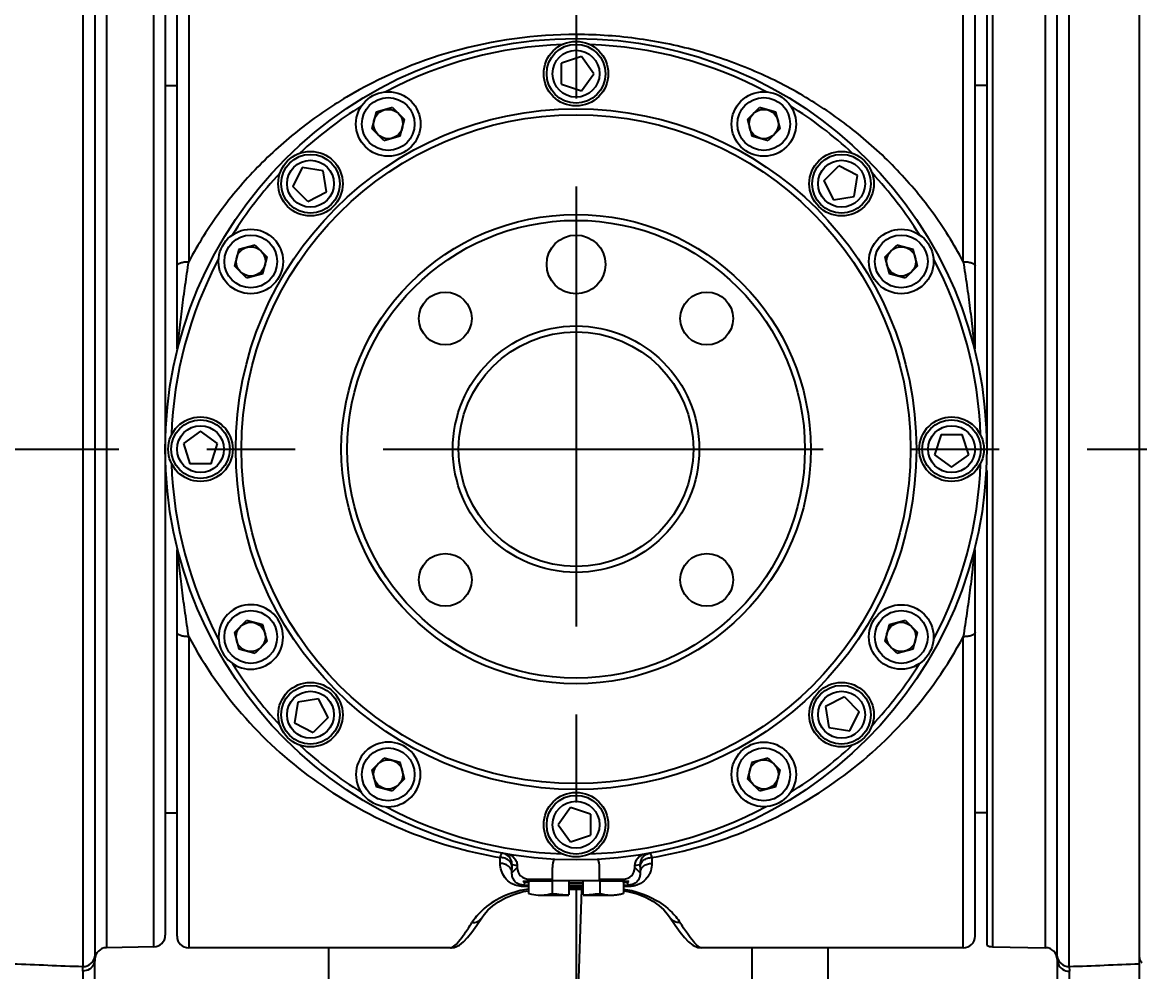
# Model space of a CAD drawing. Header units: millimetres. Extents: x 5828 to 6704, y 123 to 421.
# Drawn here: x 6461.908 to 6466.668, y 277.761 to 281.806 of the extents above; entities that cross this region are included whole.
import ezdxf

# ---------------------------------------------------------------- set-up
doc = ezdxf.new("R2010")
doc.units = ezdxf.units.MM
doc.linetypes.add('CENTER', pattern=[0.6, 0.375, -0.075, 0.075, -0.075])
for name, color, linetype in [('中心线', 7, 'Continuous'), ('外形图', 7, 'Continuous'), ('尺寸标注', 7, 'Continuous')]:
    doc.layers.add(name, color=color, linetype=linetype)
doc.styles.add('微软雅黑', font='msyh.ttc', dxfattribs={"height": 1.5})
doc.dimstyles.new('尺寸标注_1_20比例', dxfattribs={"dimtxt": 1.5, "dimasz": 1.25, "dimexe": 0.5, "dimexo": 0.4, "dimgap": 0.5, "dimtad": 1, "dimdec": 1, "dimlfac": 20, "dimdsep": 46, "dimtxsty": '微软雅黑', "dimcen": 0.09, "dimadec": 0, "dimazin": 0, "dimtp": 0.01, "dimtm": 0.01, "dimtfac": 1, "dimtdec": 1, "dimtofl": 0, "dimtmove": 0, "dimatfit": 3, "dimfxl": 1, "dimtolj": 1, "dimarcsym": 0})

# ---------------------------------------------------------------- blocks, each defined once
blk = doc.blocks.new('*D802')
at = {"layer": 'Defpoints', "color": 0}
for p in [(6470.0455, 286.8006), (6458.4959, 274.3372), (6470.0455, 274.3357)]:
    blk.add_point(p, dxfattribs=at)
at = {"layer": '尺寸标注', "color": 0, "lineweight": -2}
for p, q in [((6458.4959, 274.7372), (6458.4959, 287.3006)), ((6470.0455, 274.7357), (6470.0455, 287.3006)), ((6459.7459, 286.8006), (6468.7955, 286.8006))]:
    blk.add_line(p, q, dxfattribs=at)
at = {"layer": '尺寸标注', "color": 0}
for points in [[(6459.7459, 287.0089), (6459.7459, 286.5923), (6458.4959, 286.8006)], [(6468.7955, 286.5923), (6468.7955, 287.0089), (6470.0455, 286.8006)]]:
    blk.add_solid(points, dxfattribs=at)
at = {"layer": '尺寸标注', "color": 0, "insert": (6464.2273, 288.0758), "char_height": 1.5, "attachment_point": 5, "style": '微软雅黑'}
blk.add_mtext('\\A1;\\A1;230', dxfattribs=at)
blk = doc.blocks.new('*D803')
at = {"layer": 'Defpoints', "color": 0}
for p in [(6457.7723, 291.9396), (6457.7723, 248.7937), (6470.7605, 248.7922)]:
    blk.add_point(p, dxfattribs=at)
at = {"layer": '尺寸标注', "color": 0, "lineweight": -2}
for p, q in [((6457.7723, 249.1937), (6457.7723, 292.4396)), ((6470.7605, 249.1922), (6470.7605, 292.4396)), ((6469.5105, 291.9396), (6459.0223, 291.9396))]:
    blk.add_line(p, q, dxfattribs=at)
at = {"layer": '尺寸标注', "color": 0}
for points in [[(6459.0223, 292.1479), (6459.0223, 291.7312), (6457.7723, 291.9396)], [(6469.5105, 291.7312), (6469.5105, 292.1479), (6470.7605, 291.9396)]]:
    blk.add_solid(points, dxfattribs=at)
at = {"layer": '尺寸标注', "color": 0, "insert": (6464.0525, 293.2148), "char_height": 1.5, "attachment_point": 5, "style": '微软雅黑'}
blk.add_mtext('\\A1;\\A1;260', dxfattribs=at)

msp = doc.modelspace()

# ---------------------------------------------------------------- linework, layer by layer
at = {"layer": '中心线', "linetype": 'CENTER', "ltscale": 5}
for p, q in [((6464.2664, 284.1061), (6464.2664, 228.9513)), ((6457.4442, 279.9871), (6470.7715, 279.9871))]:
    msp.add_line(p, q, dxfattribs=at)
at = {"layer": '外形图', "color": 7, "linetype": 'Continuous'}
for p, q in [((6466.6664, 277.2972), (6466.6664, 282.6769)), ((6462.165, 282.1912), (6462.1653, 277.783)), ((6462.6164, 282.2121), (6462.6164, 280.7861)), ((6466.3676, 277.783), (6466.3676, 282.1912)), ((6462.5664, 280.4153), (6462.5664, 282.1621)), ((6466.3161, 277.827), (6466.3161, 282.1472)), ((6462.2168, 282.138), (6462.2168, 277.827)), ((6462.2656, 282.0939), (6462.2656, 277.8629)), ((6462.5164, 282.1323), (6462.5164, 277.9164)), ((6465.9164, 280.7861), (6465.9164, 282.1121)), ((6466.0164, 282.1006), (6466.0164, 279.9871)), ((6466.0406, 282.1073), (6466.0406, 277.8669)), ((6466.2673, 277.8629), (6466.2673, 282.1112)), ((6462.4673, 277.8665), (6462.4673, 282.0908)), ((6465.9664, 280.4153), (6465.9664, 282.0621)), ((6464.2901, 281.6599), (6464.2045, 281.6321)), ((6464.2045, 281.5421), (6464.2045, 281.6321)), ((6464.343, 281.5871), (6464.2901, 281.6599)), ((6464.2901, 281.5143), (6464.343, 281.5871)), ((6462.5164, 281.5371), (6462.5664, 281.5371)), ((6464.2045, 281.5421), (6464.2901, 281.5143)), ((6466.0164, 281.5371), (6465.9664, 281.5371)), ((6463.4851, 281.4424), (6463.4154, 281.4237)), ((6463.4851, 281.4424), (6463.5362, 281.3914)), ((6464.9967, 281.3914), (6465.0478, 281.4424)), ((6465.1175, 281.4237), (6465.0478, 281.4424)), ((6463.4154, 281.4237), (6463.3967, 281.354)), ((6463.5175, 281.3217), (6463.5362, 281.3914)), ((6464.9967, 281.3914), (6465.0154, 281.3217)), ((6465.1362, 281.354), (6465.1175, 281.4237)), ((6463.4478, 281.303), (6463.3967, 281.354)), ((6465.1362, 281.354), (6465.0851, 281.303)), ((6463.4478, 281.303), (6463.5175, 281.3217)), ((6465.0154, 281.3217), (6465.0851, 281.303)), ((6465.3222, 281.1304), (6465.3858, 281.1941)), ((6465.466, 281.1532), (6465.3858, 281.1941)), ((6463.1003, 281.1867), (6463.0595, 281.1065)), ((6463.1892, 281.1726), (6463.1003, 281.1867)), ((6463.2033, 281.0837), (6463.1892, 281.1726)), ((6465.452, 281.0643), (6465.466, 281.1532)), ((6463.1231, 281.0428), (6463.0595, 281.1065)), ((6465.3222, 281.1304), (6465.3631, 281.0502)), ((6463.1231, 281.0428), (6463.2033, 281.0837)), ((6465.3631, 281.0502), (6465.452, 281.0643)), ((6462.8995, 280.8568), (6462.8298, 280.8381)), ((6462.8995, 280.8568), (6462.9505, 280.8058)), ((6465.5824, 280.8058), (6465.6334, 280.8568)), ((6465.7031, 280.8381), (6465.6334, 280.8568)), ((6462.8298, 280.8381), (6462.8111, 280.7684)), ((6465.7218, 280.7684), (6465.7031, 280.8381)), ((6462.8621, 280.7174), (6462.8111, 280.7684)), ((6462.9318, 280.736), (6462.9505, 280.8058)), ((6465.5824, 280.8058), (6465.6011, 280.736)), ((6465.7218, 280.7684), (6465.6708, 280.7174)), ((6462.8621, 280.7174), (6462.9318, 280.736)), ((6465.6011, 280.736), (6465.6708, 280.7174)), ((6462.6664, 280.0636), (6462.5936, 280.0107)), ((6462.7393, 280.0107), (6462.6664, 280.0636)), ((6465.8214, 280.049), (6465.7936, 279.9634)), ((6465.8214, 280.049), (6465.9114, 280.049)), ((6465.9393, 279.9634), (6465.9114, 280.049)), ((6462.5936, 280.0107), (6462.6214, 279.9251)), ((6462.7114, 279.9251), (6462.7393, 280.0107)), ((6465.7936, 279.9634), (6465.8664, 279.9105)), ((6465.8664, 279.9105), (6465.9393, 279.9634)), ((6462.7114, 279.9251), (6462.6214, 279.9251)), ((6466.0164, 279.8957), (6466.0164, 277.8736)), ((6462.5664, 277.9121), (6462.5664, 279.5589)), ((6465.9664, 277.9121), (6465.9664, 279.5588)), ((6462.8111, 279.2058), (6462.8621, 279.2568)), ((6462.9318, 279.2381), (6462.8621, 279.2568)), ((6462.9505, 279.1684), (6462.9318, 279.2381)), ((6465.6011, 279.2381), (6465.5824, 279.1684)), ((6465.6708, 279.2568), (6465.6011, 279.2381)), ((6465.6708, 279.2568), (6465.7218, 279.2058)), ((6462.8111, 279.2058), (6462.8298, 279.136)), ((6465.7031, 279.136), (6465.7218, 279.2058)), ((6462.6164, 279.188), (6462.6164, 277.8621)), ((6462.9505, 279.1684), (6462.8995, 279.1174)), ((6465.6334, 279.1174), (6465.5824, 279.1684)), ((6465.9164, 277.8621), (6465.9164, 279.188)), ((6462.8298, 279.136), (6462.8995, 279.1174)), ((6465.6334, 279.1174), (6465.7031, 279.136)), ((6463.0809, 278.9098), (6463.0669, 278.8209)), ((6463.1698, 278.9239), (6463.0809, 278.9098)), ((6463.2107, 278.8437), (6463.1698, 278.9239)), ((6465.4098, 278.9313), (6465.3296, 278.8905)), ((6465.4098, 278.9313), (6465.4734, 278.8677)), ((6465.3296, 278.8905), (6465.3437, 278.8016)), ((6465.4326, 278.7875), (6465.4734, 278.8677)), ((6463.0669, 278.8209), (6463.1471, 278.7801)), ((6463.2107, 278.8437), (6463.1471, 278.7801)), ((6465.3437, 278.8016), (6465.4326, 278.7875)), ((6463.3967, 278.6201), (6463.4478, 278.6711)), ((6463.5175, 278.6525), (6463.4478, 278.6711)), ((6465.0851, 278.6711), (6465.0154, 278.6525)), ((6465.0851, 278.6711), (6465.1362, 278.6201)), ((6463.3967, 278.6201), (6463.4154, 278.5504)), ((6463.5362, 278.5828), (6463.5175, 278.6525)), ((6465.0154, 278.6525), (6464.9967, 278.5828)), ((6465.1175, 278.5504), (6465.1362, 278.6201)), ((6463.5362, 278.5828), (6463.4851, 278.5317)), ((6465.0478, 278.5317), (6464.9967, 278.5828)), ((6463.4154, 278.5504), (6463.4851, 278.5317)), ((6465.0478, 278.5317), (6465.1175, 278.5504)), ((6462.5164, 278.4371), (6462.5664, 278.4371)), ((6464.2428, 278.4599), (6464.1899, 278.3871)), ((6464.3284, 278.4321), (6464.2428, 278.4599)), ((6464.3284, 278.4321), (6464.3284, 278.3421)), ((6466.0164, 278.4371), (6465.9664, 278.4371)), ((6464.1899, 278.3871), (6464.2428, 278.3143)), ((6464.2428, 278.3143), (6464.3284, 278.3421)), ((6463.9436, 278.2226), (6463.9436, 278.2473)), ((6464.5893, 278.2473), (6464.5893, 278.2221)), ((6463.9935, 278.1819), (6463.9937, 278.2073)), ((6464.0156, 278.2044), (6463.9935, 278.1819)), ((6463.9941, 278.2171), (6464.0154, 278.2133)), ((6464.0154, 278.2133), (6464.0156, 278.2044)), ((6464.1664, 278.1483), (6464.1664, 278.2053)), ((6464.3664, 278.1483), (6464.3664, 278.2053)), ((6464.5173, 278.2044), (6464.5175, 278.2133)), ((6464.5394, 278.1819), (6464.5173, 278.2044)), ((6464.5175, 278.2133), (6464.5388, 278.2171)), ((6464.5392, 278.2073), (6464.5394, 278.1819)), ((6464.0406, 278.1299), (6464.0528, 278.1423)), ((6464.0553, 278.1449), (6464.0656, 278.1553)), ((6464.0644, 278.1452), (6464.0644, 278.0943)), ((6464.0656, 278.1553), (6464.1664, 278.1553)), ((6464.1654, 278.147), (6464.1654, 278.0943)), ((6464.3664, 278.1483), (6464.1664, 278.1483)), ((6464.2364, 278.1474), (6464.2364, 278.0878)), ((6464.2964, 278.0878), (6464.2964, 278.1474)), ((6464.3664, 278.1553), (6464.4673, 278.1553)), ((6464.3675, 278.147), (6464.3675, 278.0943)), ((6464.4673, 278.1553), (6464.4776, 278.1449)), ((6464.4685, 278.1452), (6464.4685, 278.0943)), ((6464.4801, 278.1423), (6464.4923, 278.1299)), ((6464.0406, 278.1299), (6464.0406, 278.1237)), ((6464.0406, 278.1299), (6464.0644, 278.1299)), ((6464.0644, 278.1237), (6464.0406, 278.1237)), ((6464.0415, 278.1019), (6464.0644, 278.1056)), ((6464.1646, 278.0941), (6464.1654, 278.0943)), ((6464.1654, 278.0943), (6464.1673, 278.0941)), ((6464.1654, 278.0943), (6464.1673, 278.0941)), ((6464.2364, 278.1299), (6464.2964, 278.1299)), ((6464.2964, 278.1237), (6464.2364, 278.1237)), ((6464.2364, 278.1165), (6464.2964, 278.1165)), ((6464.2964, 278.1106), (6464.2364, 278.1106)), ((6464.2668, 277.4108), (6464.2906, 278.1106)), ((6464.3656, 278.0941), (6464.3675, 278.0943)), ((6464.3656, 278.0941), (6464.3675, 278.0943)), ((6464.4685, 278.1299), (6464.4923, 278.1299)), ((6464.4923, 278.1237), (6464.4685, 278.1237)), ((6464.4923, 278.1237), (6464.4923, 278.1299)), ((6464.1149, 278.0871), (6464.2364, 278.0871)), ((6464.2964, 278.0871), (6464.418, 278.0871)), ((6463.8651, 277.9904), (6463.8651, 277.9904)), ((6464.6678, 277.9904), (6464.6678, 277.9904)), ((6462.4673, 277.8665), (6462.2656, 277.8629)), ((6463.7314, 277.8621), (6462.6164, 277.8621)), ((6463.2124, 277.4209), (6463.2131, 277.8621)), ((6465.9164, 277.8621), (6464.8015, 277.8621)), ((6465.0164, 277.4025), (6465.0164, 277.8621)), ((6465.3389, 277.8621), (6465.3399, 277.4196)), ((6466.0406, 277.8669), (6466.2673, 277.8629)), ((6462.2164, 277.8133), (6462.2165, 277.8147)), ((6462.2164, 277.5723), (6462.2164, 277.8133)), ((6462.2165, 277.8147), (6462.2166, 277.8168)), ((6466.3163, 277.8168), (6466.3164, 277.8147)), ((6466.3164, 277.8147), (6466.3164, 277.8133)), ((6466.3164, 277.8132), (6466.3164, 277.5702)), ((6462.1646, 277.7635), (6462.1653, 277.783)), ((6462.1646, 277.7636), (6462.1646, 277.5224)), ((6466.3676, 277.783), (6466.3683, 277.7635)), ((6466.3683, 277.5202), (6466.3683, 277.7633))]:
    msp.add_line(p, q, dxfattribs=at)
for points in [[(6463.8651, 277.9904), (6463.8754, 278.0048), (6463.8912, 278.0226), (6463.9113, 278.0407), (6463.936, 278.0586), (6463.9658, 278.0755), (6464.0011, 278.0903), (6464.0415, 278.1019)], [(6464.4685, 278.1056), (6464.4878, 278.1027), (6464.5274, 278.0919), (6464.5626, 278.0776), (6464.5931, 278.061), (6464.6188, 278.043), (6464.6399, 278.0244), (6464.6567, 278.0057), (6464.6678, 277.9904)], [(6463.7314, 277.8621), (6463.7471, 277.8641), (6463.7694, 277.8742), (6463.7869, 277.8881), (6463.8041, 277.9062), (6463.8229, 277.9296), (6463.8441, 277.9589), (6463.8651, 277.9904)], [(6464.6678, 277.9904), (6464.689, 277.9587), (6464.7101, 277.9294), (6464.7288, 277.9061), (6464.746, 277.8881), (6464.7636, 277.8741), (6464.7858, 277.8641), (6464.8015, 277.8621)]]:
    msp.add_lwpolyline(points, dxfattribs=at)
for centre, radius in [((6464.2664, 279.9871), 1.75), ((6464.2664, 281.5871), 0.1375), ((6464.2664, 281.5871), 0.125), ((6464.2664, 281.5871), 0.1), ((6463.4664, 281.3727), 0.1375), ((6463.4664, 281.3727), 0.1125), ((6465.0664, 281.3727), 0.1375), ((6465.0664, 281.3727), 0.1125), ((6464.2664, 279.9871), 1.45), ((6463.4664, 281.3727), 0.0625), ((6465.0664, 281.3727), 0.0625), ((6464.2664, 279.9871), 1.425), ((6463.1351, 281.1184), 0.1375), ((6463.1351, 281.1184), 0.125), ((6465.3978, 281.1184), 0.1375), ((6465.3978, 281.1184), 0.125), ((6463.1351, 281.1184), 0.1), ((6465.3978, 281.1184), 0.1), ((6464.2664, 279.9871), 1), ((6464.2664, 279.9871), 0.975), ((6462.8808, 280.7871), 0.1375), ((6465.6521, 280.7871), 0.1375), ((6462.8808, 280.7871), 0.1125), ((6464.2664, 280.7746), 0.125), ((6465.6521, 280.7871), 0.1125), ((6462.8808, 280.7871), 0.0625), ((6465.6521, 280.7871), 0.0625), ((6463.7096, 280.5439), 0.1125), ((6464.8233, 280.5439), 0.1125), ((6464.2664, 279.9871), 0.525), ((6464.2664, 279.9871), 0.5), ((6462.6664, 279.9871), 0.1375), ((6462.6664, 279.9871), 0.125), ((6465.8664, 279.9871), 0.1375), ((6465.8664, 279.9871), 0.125), ((6462.6664, 279.9871), 0.1), ((6465.8664, 279.9871), 0.1), ((6463.7096, 279.4302), 0.1125), ((6464.8233, 279.4302), 0.1125), ((6462.8808, 279.1871), 0.1125), ((6465.6521, 279.1871), 0.1375), ((6465.6521, 279.1871), 0.1125), ((6462.8808, 279.1871), 0.0625), ((6465.6521, 279.1871), 0.0625), ((6463.1351, 278.8557), 0.1375), ((6463.1351, 278.8557), 0.125), ((6463.1351, 278.8557), 0.1), ((6465.3978, 278.8557), 0.1375), ((6465.3978, 278.8557), 0.125), ((6465.3978, 278.8557), 0.1), ((6463.4664, 278.6014), 0.1125), ((6465.0664, 278.6014), 0.1375), ((6465.0664, 278.6014), 0.1125), ((6463.4664, 278.6014), 0.0625), ((6465.0664, 278.6014), 0.0625), ((6464.2664, 278.3871), 0.1375), ((6464.2664, 278.3871), 0.125), ((6464.2664, 278.3871), 0.1)]:
    msp.add_circle(centre, radius, dxfattribs=at)
for centre, radius, start, end in [((6464.2664, 279.9871), 1.725, 91.9757, 118.0244), ((6464.2664, 279.9871), 1.725, 61.9756, 88.0246), ((6464.2664, 279.9871), 1.725, 121.9756, 133.0247), ((6464.2664, 279.9871), 1.725, 46.9758, 58.0244), ((6464.2664, 279.9871), 1.725, 136.9757, 148.0244), ((6464.2664, 279.9871), 1.725, 31.9756, 43.0247), ((6464.2664, 279.9871), 1.725, 151.9756, 178.0246), ((6464.2664, 279.9871), 1.725, 1.9757, 28.0244), ((6464.2664, 279.9871), 1.725, 181.9757, 208.0244), ((6464.2664, 279.9871), 1.725, 331.9756, 358.0246), ((6462.8808, 279.1871), 0.1375, 135, 134.7329), ((6464.2664, 279.9871), 1.725, 211.9756, 223.0247), ((6464.2664, 279.9871), 1.725, 316.9757, 328.0244), ((6464.2664, 279.9871), 1.725, 226.9758, 238.0244), ((6463.4664, 278.6014), 0.1375, 135, 134.7329), ((6464.2664, 279.9871), 1.725, 301.9756, 313.0247), ((6464.2664, 279.9871), 1.725, 241.9756, 268.0246), ((6464.2664, 279.9871), 1.725, 271.9757, 298.0244), ((6463.9442, 278.216), 0.05, 1.2037, 59.8046), ((6464.2664, 278.2053), 0.1, 157.5902, 180), ((6464.2664, 278.2053), 0.1, 0, 22.4104), ((6464.5887, 278.216), 0.05, 120.2036, 178.7963), ((6464.0996, 278.3395), 0.2539, 282.8269, 284.8313), ((6464.434, 278.3421), 0.2566, 254.9693, 256.4245), ((6464.4339, 278.3427), 0.2571, 256.481, 257.2016), ((6464.4179, 278.2543), 0.1672, 270.0362, 275.7772), ((6462.4664, 277.9164), 0.05, 271, 0), ((6462.6164, 277.9121), 0.05, 180, 270), ((6465.9164, 277.9121), 0.05, 270, 0), ((6462.2664, 277.8129), 0.05, 91, 177.9777), ((6466.0414, 277.9169), 0.05, 240, 269), ((6466.2664, 277.8129), 0.05, 2.0223, 89), ((6464.1544, 332.8165), 55.0695, 267.61891, 267.93009), ((6464.3785, 332.8165), 55.0695, 272.06991, 272.38109)]:
    msp.add_arc(centre, radius, start, end, dxfattribs=at)
for centre, major_axis, ratio, start_param, end_param in [((6464.0656, 278.2053), (0.0351, 0.0357), 0.999701, -3.918115, -2.365071), ((6464.4673, 278.2053), (-0.0351, 0.0357), 0.999701, -3.918115, -2.365071), ((6464.2664, 278.1435), (0.225, 0), 0.017455, -2.822763, -2.702588), ((6464.2664, 278.1435), (0.225, 0), 0.017455, 6.636317, 9.071646), ((6464.2664, 278.1435), (0.225, 0), 0.017455, -0.439005, -0.318829), ((6464.2664, 278.1435), (0.225, 0), 0.017455, -1.705583, -1.436009)]:
    msp.add_ellipse(centre, major_axis=major_axis, ratio=ratio, start_param=start_param, end_param=end_param, dxfattribs=at)
for points, knots in [([(6464.2684, 281.7539), (6464.0917, 281.7541), (6463.7483, 281.7073), (6463.3557, 281.5393), (6463.0861, 281.3544), (6462.9047, 281.191), (6462.7447, 281.0018), (6462.6559, 280.8604), (6462.6164, 280.7861)], [0, 0, 0, 0, 0.264099, 0.510416, 0.630758, 0.751552, 0.87427, 1, 1, 1, 1]), ([(6464.2684, 281.7539), (6464.2684, 281.7515), (6464.2684, 281.7481), (6464.2683, 281.744), (6464.2684, 281.7415), (6464.2683, 281.7397), (6464.2684, 281.7383), (6464.2682, 281.7377), (6464.2684, 281.7371), (6464.2683, 281.7371)], [0, 0, 0, 0, 0.430176, 0.602382, 0.744473, 0.855788, 0.935718, 0.983872, 1, 1, 1, 1]), ([(6465.9164, 280.7861), (6465.8771, 280.8603), (6465.7885, 281.0014), (6465.6288, 281.1903), (6465.4478, 281.3536), (6465.2475, 281.4912), (6465.0285, 281.6029), (6464.7906, 281.6875), (6464.5352, 281.7413), (6464.3582, 281.7538), (6464.2684, 281.7539)], [0, 0, 0, 0, 0.125606, 0.248208, 0.368886, 0.489104, 0.61067, 0.735637, 0.865643, 1, 1, 1, 1]), ([(6462.5664, 280.7673), (6462.5664, 280.77), (6462.5694, 280.7744), (6462.5751, 280.7781), (6462.5841, 280.7821), (6462.5981, 280.7853), (6462.61, 280.7861), (6462.6164, 280.7861)], [0, 0, 0, 0, 0.143961, 0.243825, 0.364783, 0.660517, 1, 1, 1, 1]), ([(6462.5679, 280.4084), (6462.5681, 280.409), (6462.5682, 280.4107), (6462.5688, 280.4154), (6462.5695, 280.423), (6462.5705, 280.4331), (6462.572, 280.4478), (6462.574, 280.4669), (6462.5766, 280.4904), (6462.5793, 280.5143), (6462.5831, 280.5466), (6462.5881, 280.5874), (6462.5946, 280.6366), (6462.6015, 280.6861), (6462.6089, 280.736), (6462.6137, 280.7694), (6462.6164, 280.7861)], [0, 0, 0, 0, 0.00495, 0.013715, 0.03744, 0.064594, 0.093494, 0.153893, 0.216163, 0.279464, 0.343416, 0.472576, 0.602898, 0.734183, 0.866481, 1, 1, 1, 1]), ([(6465.9164, 280.7861), (6465.9191, 280.7694), (6465.924, 280.736), (6465.9314, 280.6861), (6465.9383, 280.6366), (6465.9448, 280.5874), (6465.9498, 280.5466), (6465.9536, 280.5143), (6465.9563, 280.4904), (6465.9588, 280.4669), (6465.9608, 280.4478), (6465.9623, 280.4331), (6465.9634, 280.423), (6465.9641, 280.4154), (6465.9647, 280.4107), (6465.9648, 280.409), (6465.965, 280.4084)], [0, 0, 0, 0, 0.133521, 0.265823, 0.397109, 0.527429, 0.656588, 0.720542, 0.783845, 0.846119, 0.906525, 0.935418, 0.962576, 0.986283, 0.995091, 1, 1, 1, 1]), ([(6465.9164, 280.7861), (6465.9228, 280.7861), (6465.9348, 280.7853), (6465.9488, 280.7821), (6465.9578, 280.7781), (6465.9635, 280.7744), (6465.9664, 280.77), (6465.9664, 280.7673)], [0, 0, 0, 0, 0.33937, 0.635053, 0.756047, 0.855979, 1, 1, 1, 1]), ([(6462.6164, 279.188), (6462.6138, 279.2048), (6462.6089, 279.2382), (6462.6015, 279.288), (6462.5946, 279.3376), (6462.5881, 279.3868), (6462.5831, 279.4275), (6462.5793, 279.4599), (6462.5766, 279.4838), (6462.574, 279.5072), (6462.572, 279.5264), (6462.5705, 279.5411), (6462.5695, 279.5512), (6462.5688, 279.5587), (6462.5682, 279.5634), (6462.5681, 279.5652), (6462.5679, 279.5658)], [0, 0, 0, 0, 0.133521, 0.265824, 0.39711, 0.527429, 0.656589, 0.720543, 0.783847, 0.84612, 0.906526, 0.93542, 0.962577, 0.986289, 0.99508, 1, 1, 1, 1]), ([(6465.965, 279.5658), (6465.9648, 279.5652), (6465.9647, 279.5634), (6465.9641, 279.5587), (6465.9634, 279.5512), (6465.9623, 279.5411), (6465.9608, 279.5264), (6465.9588, 279.5072), (6465.9563, 279.4838), (6465.9536, 279.4598), (6465.9498, 279.4275), (6465.9448, 279.3868), (6465.9383, 279.3376), (6465.9314, 279.288), (6465.924, 279.2382), (6465.9191, 279.2048), (6465.9164, 279.188)], [0, 0, 0, 0, 0.004903, 0.013726, 0.037435, 0.064596, 0.093495, 0.153897, 0.216166, 0.279467, 0.343418, 0.472576, 0.602898, 0.734183, 0.866482, 1, 1, 1, 1]), ([(6462.6164, 279.188), (6462.61, 279.188), (6462.5981, 279.1889), (6462.5841, 279.192), (6462.5751, 279.196), (6462.5694, 279.1998), (6462.5664, 279.2041), (6462.5664, 279.2068)], [0, 0, 0, 0, 0.33937, 0.635053, 0.756047, 0.855979, 1, 1, 1, 1]), ([(6465.9664, 279.2068), (6465.9664, 279.2041), (6465.9635, 279.1998), (6465.9578, 279.1961), (6465.9488, 279.192), (6465.9348, 279.1889), (6465.9228, 279.188), (6465.9164, 279.188)], [0, 0, 0, 0, 0.143961, 0.243825, 0.364783, 0.660517, 1, 1, 1, 1]), ([(6462.6164, 279.188), (6462.6827, 279.0632), (6462.8441, 278.8324), (6463.1576, 278.5539), (6463.5275, 278.3501), (6463.8012, 278.2714), (6463.9436, 278.2473)], [0, 0, 0, 0, 0.252201, 0.496775, 0.74232, 1, 1, 1, 1]), ([(6464.5893, 278.2473), (6464.7317, 278.2714), (6465.0054, 278.3501), (6465.3753, 278.5539), (6465.6888, 278.8324), (6465.8502, 279.0632), (6465.9164, 279.188)], [0, 0, 0, 0, 0.257685, 0.503204, 0.747753, 1, 1, 1, 1]), ([(6463.9437, 278.2473), (6463.9444, 278.25), (6463.9457, 278.2547), (6463.9481, 278.2605), (6463.9501, 278.2642), (6463.9522, 278.2655), (6463.953, 278.2654)], [0, 0, 0, 0, 0.396869, 0.69315, 0.887352, 1, 1, 1, 1]), ([(6463.9937, 278.2073), (6463.9935, 278.2126), (6463.9905, 278.2236), (6463.9789, 278.2367), (6463.9626, 278.2453), (6463.9501, 278.2473), (6463.9437, 278.2473)], [0, 0, 0, 0, 0.226678, 0.46799, 0.727896, 1, 1, 1, 1]), ([(6463.9738, 278.2617), (6463.9795, 278.2607), (6463.9905, 278.2568), (6464.0041, 278.2457), (6464.0131, 278.2306), (6464.0154, 278.219), (6464.0154, 278.2133)], [0, 0, 0, 0, 0.250005, 0.500001, 0.749996, 1, 1, 1, 1]), ([(6464.5175, 278.2133), (6464.5175, 278.219), (6464.5198, 278.2306), (6464.5288, 278.2457), (6464.5423, 278.2568), (6464.5534, 278.2607), (6464.5591, 278.2617)], [0, 0, 0, 0, 0.250004, 0.499999, 0.749995, 1, 1, 1, 1]), ([(6464.5392, 278.2073), (6464.5394, 278.2126), (6464.5424, 278.2236), (6464.5539, 278.2367), (6464.5703, 278.2453), (6464.5828, 278.2473), (6464.5892, 278.2473)], [0, 0, 0, 0, 0.226678, 0.46799, 0.727896, 1, 1, 1, 1]), ([(6464.5799, 278.2654), (6464.5806, 278.2655), (6464.5828, 278.2642), (6464.5848, 278.2605), (6464.5872, 278.2547), (6464.5885, 278.25), (6464.5892, 278.2473)], [0, 0, 0, 0, 0.112656, 0.30684, 0.603112, 1, 1, 1, 1]), ([(6464.0406, 278.1237), (6464.0314, 278.1237), (6464.0142, 278.1262), (6463.9867, 278.1379), (6463.9626, 278.1594), (6463.9467, 278.1903), (6463.9434, 278.212), (6463.9435, 278.2226)], [0, 0, 0, 0, 0.180104, 0.333153, 0.579648, 0.793282, 1, 1, 1, 1]), ([(6463.9935, 278.1819), (6463.9933, 278.1873), (6463.9903, 278.1984), (6463.9788, 278.2118), (6463.9624, 278.2205), (6463.9499, 278.2225), (6463.9435, 278.2226)], [0, 0, 0, 0, 0.228322, 0.470213, 0.729415, 1, 1, 1, 1]), ([(6463.9937, 278.2073), (6463.9937, 278.2087), (6463.9937, 278.2111), (6463.9938, 278.2139), (6463.9939, 278.2155), (6463.9939, 278.2164), (6463.994, 278.2167), (6463.994, 278.2171), (6463.9941, 278.2171)], [0, 0, 0, 0, 0.427921, 0.74251, 0.854327, 0.934748, 0.983205, 1, 1, 1, 1]), ([(6464.5893, 278.2221), (6464.589, 278.2116), (6464.5872, 278.1955), (6464.5787, 278.1757), (6464.5661, 278.1557), (6464.5461, 278.1379), (6464.523, 278.1281), (6464.5063, 278.1244), (6464.497, 278.1236), (6464.4923, 278.1237)], [0, 0, 0, 0, 0.206113, 0.311085, 0.42015, 0.666197, 0.819158, 0.906992, 1, 1, 1, 1]), ([(6464.5388, 278.2171), (6464.5389, 278.2171), (6464.5389, 278.2167), (6464.539, 278.2164), (6464.539, 278.2155), (6464.5391, 278.2139), (6464.5392, 278.2111), (6464.5392, 278.2087), (6464.5392, 278.2073)], [0, 0, 0, 0, 0.016824, 0.065319, 0.145739, 0.257516, 0.572019, 1, 1, 1, 1]), ([(6464.5394, 278.1819), (6464.5396, 278.1873), (6464.5426, 278.1984), (6464.5541, 278.2118), (6464.5705, 278.2205), (6464.583, 278.2225), (6464.5894, 278.2226)], [0, 0, 0, 0, 0.228322, 0.470213, 0.729415, 1, 1, 1, 1]), ([(6464.0406, 278.1299), (6464.0344, 278.1299), (6464.0242, 278.132), (6464.0104, 278.1402), (6464.0004, 278.1517), (6463.9943, 278.1667), (6463.9933, 278.1769), (6463.9935, 278.1819)], [0, 0, 0, 0, 0.23797, 0.387296, 0.61213, 0.807922, 1, 1, 1, 1]), ([(6464.0553, 278.1449), (6464.0533, 278.1448), (6464.05, 278.1447), (6464.0453, 278.1452), (6464.0433, 278.1452), (6464.0414, 278.1454), (6464.0414, 278.1451)], [0, 0, 0, 0, 0.432996, 0.746161, 0.935051, 1, 1, 1, 1]), ([(6464.0414, 278.1451), (6464.0414, 278.1448), (6464.0428, 278.1443), (6464.0446, 278.1435), (6464.0483, 278.1427), (6464.0511, 278.1424), (6464.0528, 278.1423)], [0, 0, 0, 0, 0.075935, 0.270409, 0.579815, 1, 1, 1, 1]), ([(6464.4914, 278.1451), (6464.4914, 278.1454), (6464.4896, 278.1452), (6464.4876, 278.1452), (6464.4829, 278.1447), (6464.4796, 278.1448), (6464.4776, 278.1449)], [0, 0, 0, 0, 0.064932, 0.253863, 0.56703, 1, 1, 1, 1]), ([(6464.4801, 278.1423), (6464.4818, 278.1424), (6464.4846, 278.1427), (6464.4883, 278.1435), (6464.4901, 278.1443), (6464.4914, 278.1448), (6464.4914, 278.1451)], [0, 0, 0, 0, 0.420098, 0.729448, 0.923957, 1, 1, 1, 1]), ([(6464.5394, 278.1819), (6464.5396, 278.1769), (6464.5386, 278.1667), (6464.5325, 278.1517), (6464.5225, 278.1402), (6464.5087, 278.132), (6464.4985, 278.1299), (6464.4923, 278.1299)], [0, 0, 0, 0, 0.192078, 0.38787, 0.612708, 0.762051, 1, 1, 1, 1]), ([(6464.0643, 278.1127), (6464.0162, 278.106), (6463.9365, 278.0798), (6463.8711, 278.0287), (6463.8491, 278.0042)], [0, 0, 0, 0, 0.595384, 1, 1, 1, 1]), ([(6464.0644, 278.0943), (6464.0685, 278.0932), (6464.0851, 278.0892), (6464.1022, 278.0871), (6464.1149, 278.0871)], [0, 0, 0, 0, 0.25318, 1, 1, 1, 1]), ([(6464.4686, 278.1127), (6464.5167, 278.106), (6464.5964, 278.0798), (6464.6618, 278.0287), (6464.6838, 278.0041)], [0, 0, 0, 0, 0.595389, 1, 1, 1, 1]), ([(6464.1149, 278.0871), (6464.1252, 278.0871), (6464.139, 278.0884), (6464.1526, 278.0912), (6464.1559, 278.092)], [0, 0, 0, 0, 0.747686, 1, 1, 1, 1]), ([(6464.3769, 278.092), (6464.3803, 278.0912), (6464.3939, 278.0884), (6464.4077, 278.0871), (6464.418, 278.0871)], [0, 0, 0, 0, 0.252313, 1, 1, 1, 1]), ([(6463.8491, 278.0042), (6463.8465, 278.0013), (6463.8372, 277.9905), (6463.8287, 277.9789), (6463.8232, 277.9702)], [0, 0, 0, 0, 0.272129, 1, 1, 1, 1]), ([(6464.6838, 278.0041), (6464.6864, 278.0013), (6464.6957, 277.9905), (6464.7042, 277.9789), (6464.7097, 277.9702)], [0, 0, 0, 0, 0.272119, 1, 1, 1, 1]), ([(6463.7314, 277.8621), (6463.7337, 277.8621), (6463.739, 277.8639), (6463.7514, 277.8725), (6463.7697, 277.8927), (6463.7951, 277.9268), (6463.8132, 277.9543), (6463.8232, 277.9702)], [0, 0, 0, 0, 0.047094, 0.113326, 0.313963, 0.609864, 1, 1, 1, 1]), ([(6463.8232, 277.9702), (6463.8313, 277.9696), (6463.848, 277.9726), (6463.8608, 277.9838), (6463.8651, 277.9904)], [0, 0, 0, 0, 0.507822, 1, 1, 1, 1]), ([(6464.7097, 277.9702), (6464.7016, 277.9696), (6464.6849, 277.9726), (6464.6721, 277.9838), (6464.6678, 277.9904)], [0, 0, 0, 0, 0.507822, 1, 1, 1, 1]), ([(6464.8015, 277.8621), (6464.7992, 277.8621), (6464.7939, 277.8639), (6464.7815, 277.8725), (6464.7632, 277.8927), (6464.7378, 277.9268), (6464.7197, 277.9543), (6464.7097, 277.9702)], [0, 0, 0, 0, 0.047092, 0.113323, 0.313959, 0.609863, 1, 1, 1, 1]), ([(6462.1653, 277.783), (6462.1774, 277.7825), (6462.2029, 277.7911), (6462.2154, 277.815), (6462.2168, 277.827)], [0, 0, 0, 0, 0.500699, 1, 1, 1, 1]), ([(6462.2166, 277.8168), (6462.2166, 277.8175), (6462.2167, 277.8209), (6462.2168, 277.8243), (6462.2168, 277.827)], [0, 0, 0, 0, 0.204391, 1, 1, 1, 1]), ([(6466.3161, 277.827), (6466.3175, 277.815), (6466.33, 277.7911), (6466.3555, 277.7825), (6466.3676, 277.783)], [0, 0, 0, 0, 0.499094, 1, 1, 1, 1]), ([(6466.3161, 277.827), (6466.3161, 277.826), (6466.3161, 277.8226), (6466.3162, 277.8192), (6466.3163, 277.8168)], [0, 0, 0, 0, 0.295675, 1, 1, 1, 1]), ([(6466.6664, 277.8206), (6466.6664, 277.8163), (6466.6687, 277.8077), (6466.675, 277.8014), (6466.6786, 277.7992)], [0, 0, 0, 0, 0.499498, 1, 1, 1, 1]), ([(6462.2126, 277.7941), (6462.2087, 277.785), (6462.1951, 277.7687), (6462.1746, 277.7632), (6462.1646, 277.7636)], [0, 0, 0, 0, 0.499301, 1, 1, 1, 1]), ([(6466.3203, 277.7941), (6466.3241, 277.7849), (6466.3377, 277.7685), (6466.3583, 277.763), (6466.3683, 277.7633)], [0, 0, 0, 0, 0.499292, 1, 1, 1, 1])]:
    msp.add_open_spline(points, degree=3, knots=knots, dxfattribs=at)
for points in [[(6463.9694, 278.2592), (6463.9643, 278.2621), (6463.9587, 278.2642), (6463.953, 278.2652)], [(6464.5635, 278.2592), (6464.5686, 278.2621), (6464.5742, 278.2642), (6464.5799, 278.2652)], [(6464.1673, 278.0941), (6464.1902, 278.0911), (6464.2133, 278.0888), (6464.2364, 278.0878)], [(6464.2964, 278.0878), (6464.3196, 278.0888), (6464.3427, 278.0911), (6464.3656, 278.0941)], [(6464.4516, 278.0904), (6464.4573, 278.0915), (6464.4629, 278.0928), (6464.4685, 278.0943)], [(6464.4347, 278.0879), (6464.4404, 278.0885), (6464.446, 278.0893), (6464.4516, 278.0904)], [(6462.2165, 277.8133), (6462.2164, 277.8068), (6462.2151, 277.8001), (6462.2126, 277.7941)], [(6466.3165, 277.8132), (6466.3165, 277.8067), (6466.3178, 277.8001), (6466.3203, 277.7941)]]:
    msp.add_open_spline(points, degree=3, dxfattribs=at)

# ---------------------------------------------------------------- dimensions: what is measured, and where the dimension line sits
at = {"layer": '尺寸标注'}
for base, p1, p2, text, picture, middle in [((6457.7723, 291.9396), (6470.7605, 248.7922), (6457.7723, 248.7937), '\\A1;260', '*D803', (6464.0525, 291.9396)), ((6470.0455, 286.8006), (6458.4959, 274.3372), (6470.0455, 274.3357), '\\A1;230', '*D802', (6464.2273, 286.8006))]:
    dim = msp.add_linear_dim(base=base, p1=p1, p2=p2, text=text, dimstyle='尺寸标注_1_20比例', override={"dimtxsty": '微软雅黑'}, dxfattribs=at)
    dim.commit()
    dim.dimension.update_dxf_attribs({"geometry": picture, "text_midpoint": middle, "dimtype": 160})

doc.saveas('drawing.dxf')
